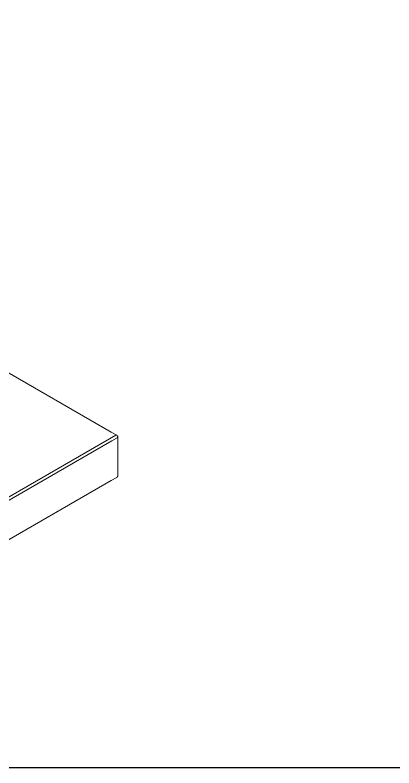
# Model space of a CAD drawing. Header units: inches. Extents: x 0 to 1256, y -61 to 0.
# Drawn here: x 662 to 679.92, y -60.68 to -25.04 of the extents above; entities that cross this region are included whole.
import ezdxf

# ---------------------------------------------------------------- set-up
doc = ezdxf.new("R2010")
doc.units = ezdxf.units.IN
doc.header["$LTSCALE"] = 2
doc.header["$MEASUREMENT"] = 0

msp = doc.modelspace()

# ---------------------------------------------------------------- linework, layer by layer
at = {"linetype": 'Continuous', "lineweight": 0, "extrusion": (8.89617e-17, 0.816497, 0.57735)}
for p, q in [((660.88101, -41.50524), (666.54997, -44.77822)), ((666.81222, -44.93005), (666.54997, -44.77822)), ((656.56943, -50.81533), (666.75947, -44.9321)), ((666.57332, -45.19135), (656.89277, -50.78041)), ((666.82833, -45.05135), (666.57332, -45.19135)), ((666.75947, -44.9321), (666.77143, -44.92641)), ((666.77143, -44.92641), (666.78302, -44.92329)), ((666.78302, -44.92329), (666.7939, -44.92287)), ((666.80373, -44.92515), (666.7939, -44.92287)), ((666.81222, -44.93005), (666.81751, -44.93349)), ((666.81751, -44.93349), (666.82329, -44.93892)), ((666.83419, -44.94924), (666.82329, -44.93892)), ((666.82833, -45.05135), (666.83923, -45.04384)), ((666.83419, -44.94924), (666.84281, -44.96146)), ((666.83923, -45.04384), (666.84773, -45.03536)), ((666.84281, -44.96146), (666.84635, -44.96874)), ((666.85227, -44.98215), (666.84635, -44.96874)), ((666.84773, -45.03536), (666.85353, -45.02615)), ((666.85227, -44.98215), (666.85539, -44.99645)), ((666.85647, -45.0165), (666.85353, -45.02615)), ((666.85539, -44.99645), (666.85644, -45.00431)), ((666.85647, -45.0067), (666.85644, -45.00431)), ((666.85647, -45.0067), (666.85684, -45.06186)), ((666.85684, -45.06186), (666.85684, -46.54378)), ((666.85684, -46.54378), (666.85647, -46.84507)), ((666.55177, -47.0725), (666.81222, -46.92172)), ((666.81752, -46.91828), (666.81222, -46.92172)), ((666.82328, -46.91285), (666.81752, -46.91828)), ((666.82328, -46.91285), (666.83419, -46.90253)), ((666.83419, -46.90253), (666.8428, -46.8903)), ((666.84634, -46.88303), (666.8428, -46.8903)), ((666.84634, -46.88303), (666.85227, -46.86961)), ((666.85538, -46.85532), (666.85227, -46.86961)), ((666.85644, -46.84747), (666.85538, -46.85532)), ((666.85647, -46.84507), (666.85644, -46.84747)), ((666.55177, -47.0725), (657.32202, -52.4013))]:
    msp.add_line(p, q, dxfattribs=at)
msp.add_lwpolyline([(633.0267, 0), (728.53295, 0), (728.53295, -60.67722), (633.0267, -60.67722)], close=True)

doc.saveas('drawing.dxf')
